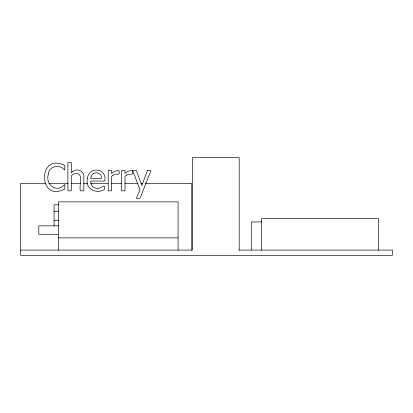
<?xml version="1.0" encoding="UTF-8"?>
<svg xmlns="http://www.w3.org/2000/svg" width="413" height="413" viewBox="0 0 413 413"><rect width="100%" height="100%" fill="white"/><g stroke="black" fill="none" stroke-linecap="round" stroke-linejoin="round"><path stroke-width="0.62" d="M45.74 183.393L20.65 183.393L20.65 255.337L392.35 255.337L392.35 250.097L238.848 250.097M48.956 183.393L68.253 183.393M71.47 183.393L80.478 183.393M83.694 183.393L87.551 183.393M90.767 183.393L108.139 183.393M111.355 183.393L121.649 183.393M124.865 183.393L137.73 183.393M140.947 183.393L142.877 183.393M145.448 183.393L191.766 183.393L191.766 250.097M58.574 204.786L54.088 204.786L54.088 225.859M54.088 211.286L58.594 211.286M54.088 220.243L58.594 220.243M261.914 221.941L251.295 221.941L251.295 250.097M58.574 225.859L38.817 225.859L38.817 234.29L58.145 234.29M58.424 237.878L178.07 237.878M20.65 250.097L192.329 250.097L192.329 157.663L239.194 157.663L239.194 250.097M378.432 250.097L378.432 218.616L261.584 218.616L261.584 250.097M178.07 250.097L178.07 201.864L58.424 201.864L58.424 250.097M48.182 174.849C45.44 185.06 56.782 193.191 64.526 184.704L64.8 184.704L64.8 188.989C37.64 203.408 37.764 151.339 64.8 165.582L64.8 169.924L64.511 169.924C59.477 163.662 48.264 166.274 48.182 174.849M87.391 178.447C84.841 188.824 96.126 194.451 104.37 189.588C106.337 181.307 99.647 190.682 95.914 188.204C92.471 187.791 90.483 184.275 90.695 181.039L104.752 181.039C107.426 167.957 88.872 165.907 87.391 178.447M91.206 176.16L90.695 178.421L101.428 178.421C102.419 172.185 93.147 170.76 91.206 176.16M147.395 170.538L141.871 185.556L136.331 170.538L132.645 170.538L140.022 189.846L136.388 198.307L140.038 198.307L150.951 170.538L147.395 170.538M112.873 175.391L111.618 176.423L111.618 190.827L108.206 190.827L108.206 170.538L111.618 170.538L111.618 173.553C113.59 171.762 116.161 170.068 118.954 170.646C120.772 177.094 115.733 172.206 112.873 175.391M126.275 175.391L125.02 176.423L125.02 190.827L121.608 190.827L121.608 170.538L125.02 170.538L125.02 173.553C126.992 171.762 129.568 170.068 132.356 170.646C134.173 177.094 129.135 172.206 126.275 175.391M72.817 171.586L71.299 172.794L71.299 162.567L67.887 162.567L67.887 190.827L71.299 190.827L71.299 175.68L73.942 173.909A5.823 5.823 0 0 1 77.721 173.321C83.555 176.294 78.677 185.964 80.416 190.827L83.834 190.827L83.834 177.657C84.866 171.55 77.417 167.528 72.817 171.586"/></g></svg>
